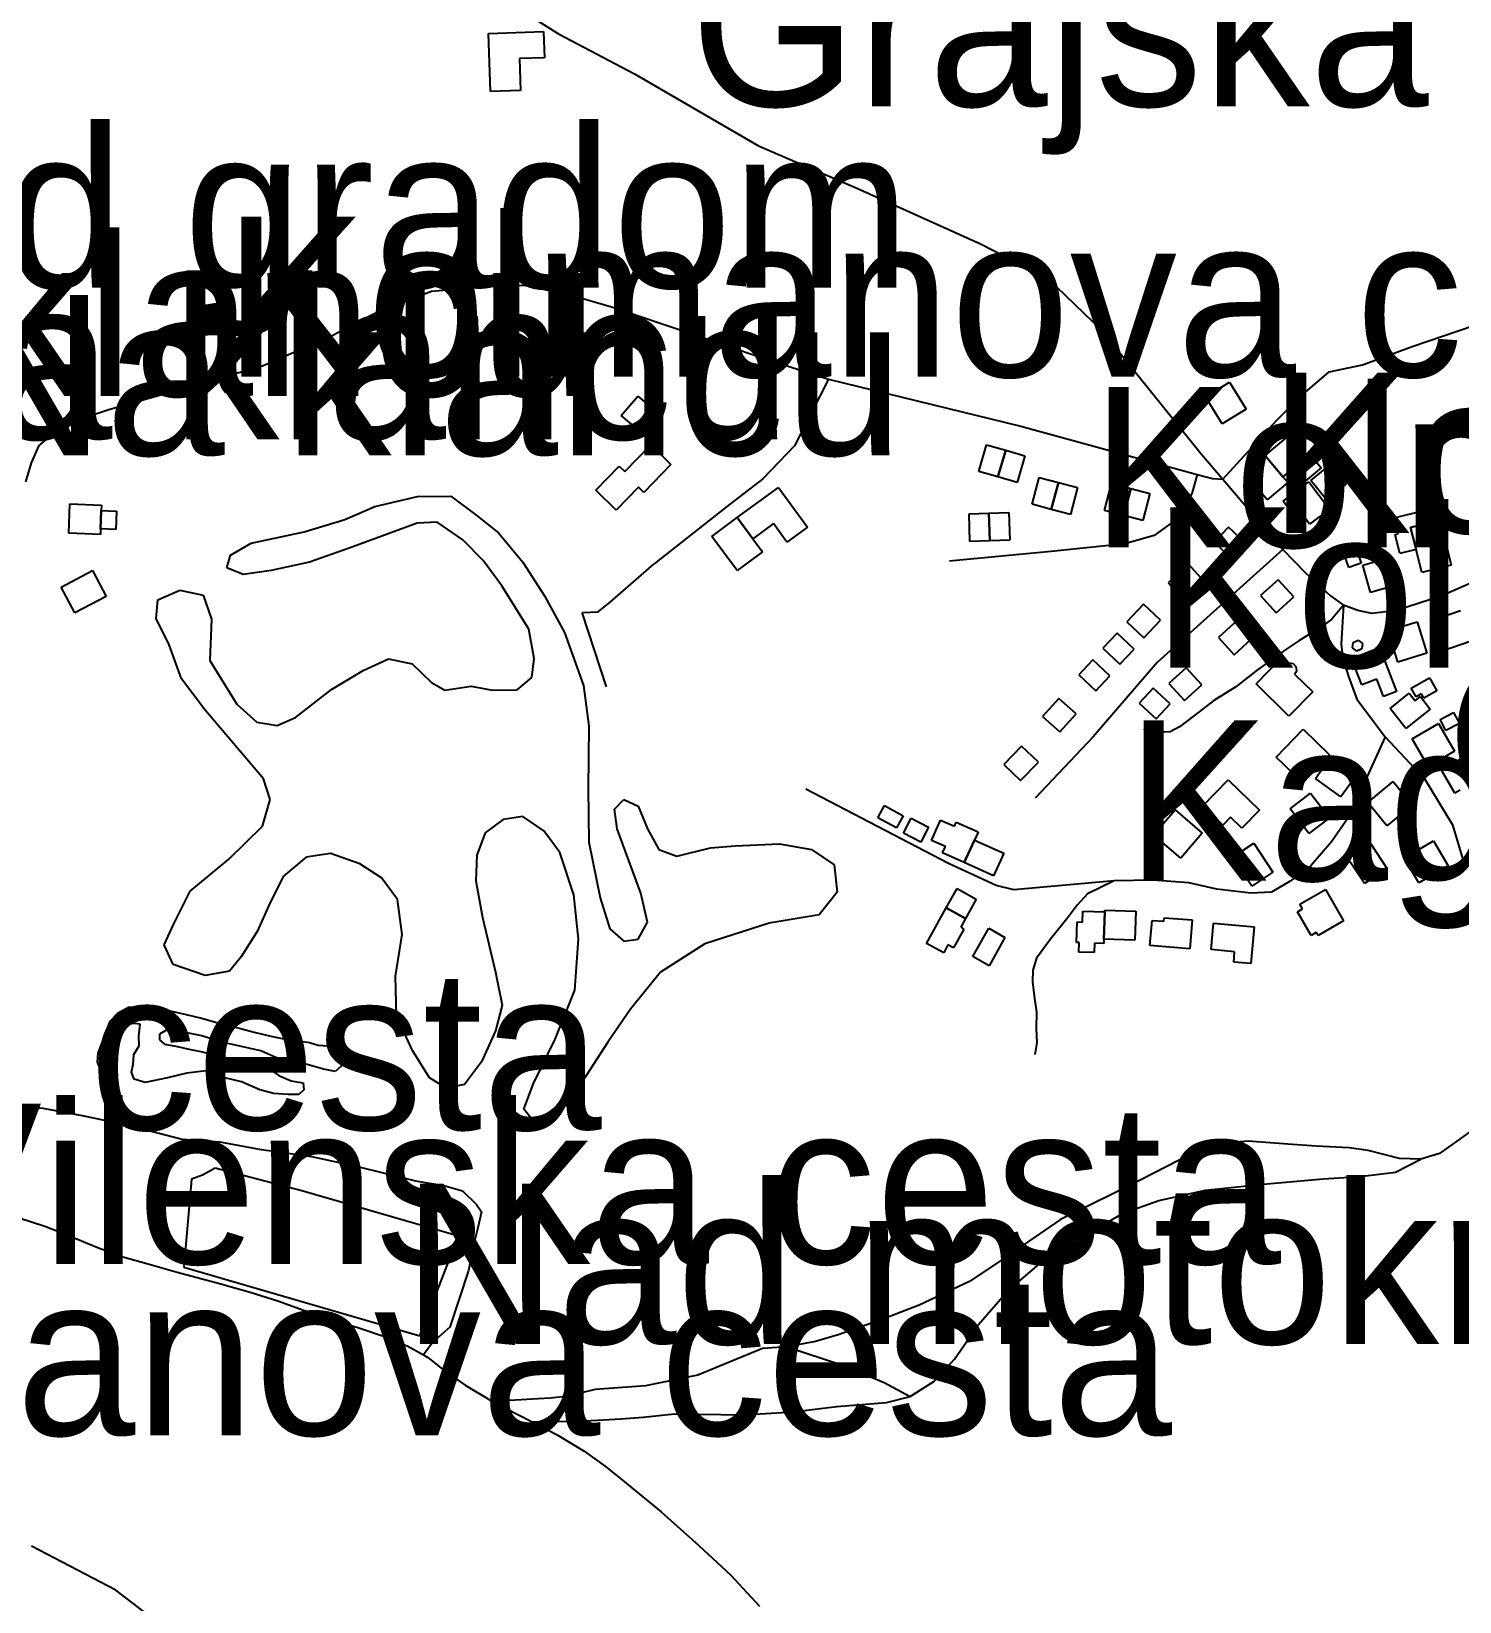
# Model space of a CAD drawing. Extents: x -8864 to 13231, y -7697 to 8949.
# Drawn here: x -3199 to -2646, y -1114 to -506 of the extents above; entities that cross this region are included whole.
import ezdxf

# ---------------------------------------------------------------- set-up
doc = ezdxf.new("R2010")
doc.units = 0
for name, color, linetype in [('OSM_BUILDING_BARN', 9, 'CONTINUOUS'), ('OSM_BUILDING_HOUSE', 9, 'CONTINUOUS'), ('OSM_BUILDING_ROOF', 9, 'CONTINUOUS'), ('OSM_BUILDING_YES', 9, 'CONTINUOUS'), ('OSM_HIGHWAY_RACEWAY', 8, 'CONTINUOUS'), ('OSM_HIGHWAY_RESIDENTIAL', 8, 'CONTINUOUS'), ('OSM_HIGHWAY_SERVICE', 8, 'CONTINUOUS'), ('OSM_HIGHWAY_TRACK', 8, 'CONTINUOUS'), ('OSM_HIGHWAY_UNCLASSIFIED', 8, 'CONTINUOUS'), ('OSM_LABELS', 8, 'CONTINUOUS')]:
    doc.layers.add(name, color=color, linetype=linetype)

msp = doc.modelspace()

# ---------------------------------------------------------------- linework, layer by layer
at = {"layer": 'OSM_BUILDING_BARN'}
for p, q in [((-2850.84258, -819.428773), (-2847.297403, -811.578411)), ((-2847.297403, -811.578411), (-2841.97581, -813.991341)), ((-2841.97581, -813.991341), (-2841.225427, -812.334537)), ((-2841.225427, -812.334537), (-2832.764477, -816.170762)), ((-2845.444417, -821.863942), (-2850.84258, -819.428773)), ((-2834.181016, -819.306459), (-2838.132012, -828.04638)), ((-2832.909959, -816.493227), (-2834.181016, -819.306459)), ((-2832.764477, -816.170762), (-2832.909959, -816.493227)), ((-2846.524049, -824.243513), (-2845.444417, -821.863942)), ((-2838.132012, -828.04638), (-2846.524049, -824.243513))]:
    msp.add_line(p, q, dxfattribs=at)
at = {"layer": 'OSM_BUILDING_HOUSE'}
for p, q in [((-3022.320393, -507.182299), (-3000.942137, -506.403935)), ((-3021.508755, -529.610316), (-3022.320393, -507.182299)), ((-3000.942137, -506.403935), (-3000.574602, -516.489315)), ((-3000.574602, -516.489315), (-3010.321923, -516.834019)), ((-3010.321923, -516.834019), (-3009.877819, -529.187775)), ((-3009.877819, -529.187775), (-3021.508755, -529.610316)), ((-2744.770593, -647.766045), (-2735.520974, -642.072865)), ((-2735.520974, -642.072865), (-2729.06615, -652.569666)), ((-2738.323425, -658.262846), (-2744.770593, -647.766045)), ((-2729.06615, -652.569666), (-2738.323425, -658.262846)), ((-2969.479653, -676.676726), (-2959.479651, -666.346717)), ((-2959.479651, -666.346717), (-2951.6772, -673.907972)), ((-2832.50414, -676.59889), (-2829.502608, -666.29112)), ((-2829.502608, -666.29112), (-2822.105976, -668.448302)), ((-2825.107508, -678.756071), (-2822.105976, -668.448302)), ((-2822.105976, -668.448302), (-2825.107508, -678.756071)), ((-2822.105976, -668.448302), (-2814.717002, -670.605483)), ((-2980.781338, -683.926635), (-2971.684859, -674.541784)), ((-2971.684859, -674.541784), (-2969.479653, -676.676726)), ((-2951.6772, -673.907972), (-2962.174904, -684.738358)), ((-2814.717002, -670.605483), (-2817.718533, -680.913253)), ((-2729.158033, -677.633002), (-2721.240728, -671.028024)), ((-2721.240728, -671.028024), (-2714.831845, -678.700474)), ((-2825.107508, -678.756071), (-2832.50414, -676.59889)), ((-2817.718533, -680.913253), (-2825.107508, -678.756071)), ((-2811.899237, -689.364067), (-2809.165699, -678.989581)), ((-2809.165699, -678.989581), (-2801.723126, -680.946611)), ((-2720.842565, -687.596068), (-2729.158033, -677.633002)), ((-2714.831845, -678.700474), (-2712.92526, -680.97997)), ((-2714.747618, -688.107565), (-2704.801216, -680.601907)), ((-2704.801216, -680.601907), (-2696.807341, -691.187664)), ((-2972.848719, -691.621324), (-2980.781338, -683.926635)), ((-2964.249943, -682.73685), (-2972.848719, -691.621324)), ((-2962.174904, -684.738358), (-2964.249943, -682.73685)), ((-2804.456663, -691.321098), (-2801.723126, -680.946611)), ((-2801.723126, -680.946611), (-2804.456663, -691.321098)), ((-2801.723126, -680.946611), (-2794.272895, -682.914761)), ((-2794.272895, -682.914761), (-2797.006433, -693.289248)), ((-2783.867075, -691.7214), (-2781.164165, -681.335794)), ((-2781.164165, -681.335794), (-2773.713934, -683.270585)), ((-2776.416844, -693.656191), (-2773.713934, -683.270585)), ((-2773.713934, -683.270585), (-2776.416844, -693.656191)), ((-2773.713934, -683.270585), (-2766.256047, -685.216496)), ((-2766.256047, -685.216496), (-2768.966614, -695.590983)), ((-2712.92526, -680.97997), (-2720.842565, -687.596068)), ((-3184.740013, -700.594755), (-3184.265281, -689.152797)), ((-3184.265281, -689.152797), (-3172.044759, -689.664294)), ((-3172.136643, -691.821475), (-3172.427607, -698.860114)), ((-3172.044759, -689.664294), (-3172.136643, -691.821475)), ((-2836.294339, -692.989022), (-2828.599086, -692.733274)), ((-2828.599086, -692.733274), (-2820.903832, -692.488645)), ((-2828.254522, -703.452464), (-2828.599086, -692.733274)), ((-2828.599086, -692.733274), (-2828.254522, -703.452464)), ((-2820.903832, -692.488645), (-2820.559269, -703.207836)), ((-2804.456663, -691.321098), (-2811.899237, -689.364067)), ((-2797.006433, -693.289248), (-2804.456663, -691.321098)), ((-2776.416844, -693.656191), (-2783.867075, -691.7214)), ((-2708.736898, -696.080241), (-2714.747618, -688.107565)), ((-2696.807341, -691.187664), (-2704.525565, -697.014278)), ((-3172.427607, -698.860114), (-3172.519491, -701.106251)), ((-2835.96509, -703.708213), (-2836.294339, -692.989022)), ((-2768.966614, -695.590983), (-2776.416844, -693.656191)), ((-2735.91148, -698.192944), (-2741.378555, -704.030678)), ((-2729.334144, -704.353143), (-2735.91148, -698.192944)), ((-2706.501063, -694.390078), (-2708.736898, -696.080241)), ((-2704.525565, -697.014278), (-2706.501063, -694.390078)), ((-2665.36017, -698.359737), (-2659.556188, -696.914203)), ((-2663.246847, -706.866149), (-2665.36017, -698.359737)), ((-2659.556188, -696.914203), (-2653.958944, -695.524266)), ((-2653.958944, -695.524266), (-2649.6251, -712.959631)), ((-3172.519491, -701.106251), (-3184.740013, -700.594755)), ((-2828.254522, -703.452464), (-2835.96509, -703.708213)), ((-2820.559269, -703.207836), (-2828.254522, -703.452464)), ((-2741.378555, -704.030678), (-2734.808876, -710.190877)), ((-2734.808876, -710.190877), (-2729.334144, -704.353143)), ((-2683.905349, -712.859555), (-2672.971197, -709.779456)), ((-2672.971197, -709.779456), (-2669.992636, -720.376332)), ((-2661.026326, -715.795101), (-2663.246847, -706.866149)), ((-3187.649661, -721.399326), (-3175.536337, -715.027856)), ((-3175.536337, -715.027856), (-3170.283656, -725.013161)), ((-2751.309644, -712.548209), (-2759.234606, -719.742521)), ((-2745.260639, -719.219905), (-2751.309644, -712.548209)), ((-2680.919131, -723.456432), (-2683.905349, -712.859555)), ((-2649.6251, -712.959631), (-2661.026326, -715.795101)), ((-3182.404638, -731.38463), (-3187.649661, -721.399326)), ((-2759.234606, -719.742521), (-2753.185601, -726.414217)), ((-2753.185601, -726.414217), (-2745.260639, -719.219905)), ((-2716.592948, -718.530496), (-2723.415307, -724.712934)), ((-2710.536286, -725.202192), (-2716.592948, -718.530496)), ((-2669.992636, -720.376332), (-2680.919131, -723.456432)), ((-3170.283656, -725.013161), (-3182.404638, -731.38463)), ((-2768.79816, -728.026543), (-2775.184072, -734.842792)), ((-2762.228481, -734.186742), (-2768.79816, -728.026543)), ((-2723.415307, -724.712934), (-2717.366302, -731.38463)), ((-2717.366302, -731.38463), (-2710.536286, -725.202192)), ((-2775.184072, -734.842792), (-2768.614393, -741.002991)), ((-2768.614393, -741.002991), (-2762.228481, -734.186742)), ((-2732.940576, -734.787195), (-2733.744558, -735.509962)), ((-2726.929856, -741.492249), (-2732.940576, -734.787195)), ((-2778.997243, -739.26835), (-2784.471975, -745.106084)), ((-2772.427563, -745.428549), (-2778.997243, -739.26835)), ((-2733.744558, -735.509962), (-2739.701679, -740.858438)), ((-2739.701679, -740.858438), (-2733.675645, -747.563492)), ((-2784.471975, -745.106084), (-2777.894639, -751.266283)), ((-2777.894639, -751.266283), (-2772.427563, -745.428549)), ((-2733.675645, -747.563492), (-2726.929856, -741.492249)), ((-2788.354058, -749.542762), (-2793.821134, -755.369376)), ((-2781.784379, -755.70296), (-2788.354058, -749.542762)), ((-2752.220823, -752.600622), (-2758.943642, -758.660746)), ((-2746.194789, -759.294557), (-2752.220823, -752.600622)), ((-2725.184067, -758.838657), (-2716.011018, -749.464925)), ((-2716.011018, -749.464925), (-2713.851753, -751.577629)), ((-2713.851753, -751.577629), (-2713.231539, -750.999415)), ((-2713.231539, -750.999415), (-2712.381615, -750.754786)), ((-2712.381615, -750.754786), (-2710.834907, -751.021654)), ((-2710.834907, -751.021654), (-2709.747618, -752.144723)), ((-2709.747618, -752.144723), (-2709.533223, -753.701452)), ((-2793.821134, -755.369376), (-2787.251455, -761.540694)), ((-2787.251455, -761.540694), (-2781.784379, -755.70296)), ((-2758.943642, -758.660746), (-2752.90995, -765.343561)), ((-2752.90995, -765.343561), (-2746.194789, -759.294557)), ((-2712.473499, -771.303609), (-2725.184067, -758.838657)), ((-2709.785903, -754.446458), (-2710.268292, -755.080269)), ((-2710.268292, -755.080269), (-2703.285136, -761.929876)), ((-2709.533223, -753.701452), (-2709.785903, -754.446458)), ((-2801.5853, -764.498479), (-2807.810416, -771.448162)), ((-2794.877796, -770.514125), (-2801.5853, -764.498479)), ((-2764.98499, -760.462103), (-2770.452066, -766.299837)), ((-2758.415311, -766.622302), (-2764.98499, -760.462103)), ((-2703.285136, -761.929876), (-2712.473499, -771.303609)), ((-2807.810416, -771.448162), (-2801.102911, -777.463808)), ((-2801.102911, -777.463808), (-2794.877796, -770.514125)), ((-2770.452066, -766.299837), (-2763.882386, -772.460036)), ((-2763.882386, -772.460036), (-2758.415311, -766.622302)), ((-2815.926803, -782.912359), (-2822.80276, -790.028834)), ((-2809.449007, -789.172633), (-2815.926803, -782.912359)), ((-2822.80276, -790.028834), (-2816.332622, -796.289109)), ((-2816.332622, -796.289109), (-2809.449007, -789.172633)), ((-2702.236132, -795.477386), (-2696.715457, -787.793816)), ((-2696.715457, -787.793816), (-2686.792026, -794.921411)), ((-2745.750685, -806.052023), (-2736.003363, -795.977763)), ((-2736.003363, -795.977763), (-2723.867068, -807.731067)), ((-2692.320357, -802.604981), (-2702.236132, -795.477386)), ((-2686.792026, -794.921411), (-2692.320357, -802.604981)), ((-2712.021738, -807.241809), (-2704.13506, -801.181685)), ((-2704.13506, -801.181685), (-2696.814998, -810.72221)), ((-2681.983449, -804.739923), (-2672.159559, -796.644932)), ((-2672.159559, -796.644932), (-2665.505653, -804.728804)), ((-2764.870135, -817.316069), (-2756.516383, -807.630991)), ((-2756.516383, -807.630991), (-2746.018678, -816.682258)), ((-2738.040117, -813.524322), (-2745.750685, -806.052023)), ((-2723.867068, -807.731067), (-2730.651142, -814.725228)), ((-2704.709332, -816.782334), (-2712.021738, -807.241809)), ((-2674.540876, -813.780071), (-2681.983449, -804.739923)), ((-2667.396924, -807.897859), (-2674.540876, -813.780071)), ((-2665.505653, -804.728804), (-2668.185592, -806.941583)), ((-2668.185592, -806.941583), (-2667.396924, -807.897859)), ((-2735.069213, -810.455342), (-2738.040117, -813.524322)), ((-2730.651142, -814.725228), (-2735.069213, -810.455342)), ((-2696.814998, -810.72221), (-2704.709332, -816.782334)), ((-2838.132012, -828.04638), (-2834.181016, -819.306459)), ((-2834.181016, -819.306459), (-2822.87933, -824.421425)), ((-2754.372431, -826.378456), (-2764.870135, -817.316069)), ((-2746.018678, -816.682258), (-2754.372431, -826.378456)), ((-2667.825714, -826.311739), (-2656.462773, -819.673402)), ((-2656.462773, -819.673402), (-2650.873186, -829.236165)), ((-2822.87933, -824.421425), (-2826.830326, -833.161346)), ((-2734.303516, -825.989274), (-2726.087589, -820.529603)), ((-2726.883914, -837.164364), (-2734.303516, -825.989274)), ((-2726.087589, -820.529603), (-2718.667986, -831.704693)), ((-2689.617447, -826.478531), (-2680.827247, -820.729754)), ((-2683.262163, -836.196968), (-2689.617447, -826.478531)), ((-2680.827247, -820.729754), (-2674.471963, -830.45931)), ((-2662.236127, -835.874503), (-2667.825714, -826.311739)), ((-2826.830326, -833.161346), (-2838.132012, -828.04638)), ((-2718.667986, -831.704693), (-2726.883914, -837.164364)), ((-2674.471963, -830.45931), (-2683.262163, -836.196968)), ((-2650.873186, -829.236165), (-2662.236127, -835.874503)), ((-2845.099853, -845.5707), (-2840.926805, -838.020565)), ((-2840.926805, -838.020565), (-2833.484232, -842.134777)), ((-2708.231538, -844.169644), (-2698.354048, -838.454225)), ((-2698.354048, -838.454225), (-2691.317294, -850.585591)), ((-2833.484232, -842.134777), (-2837.65728, -849.684912)), ((-2707.205504, -845.937643), (-2708.231538, -844.169644)), ((-2852.695566, -859.325513), (-2845.099853, -845.5707)), ((-2845.099853, -845.5707), (-2837.65728, -849.684912)), ((-2837.65728, -849.684912), (-2845.099853, -845.5707)), ((-2837.65728, -849.684912), (-2839.52558, -853.076358)), ((-2784.089127, -857.724306), (-2783.75222, -847.060712)), ((-2783.75222, -847.060712), (-2783.729249, -846.404662)), ((-2783.729249, -846.404662), (-2771.776721, -846.782725)), ((-2771.776721, -846.782725), (-2772.128942, -858.091249)), ((-2766.256047, -860.114997), (-2765.467379, -850.39656)), ((-2765.467379, -850.39656), (-2760.834913, -850.763503)), ((-2760.834913, -850.763503), (-2760.727715, -849.373567)), ((-2760.727715, -849.373567), (-2749.946703, -850.252007)), ((-2749.946703, -850.252007), (-2750.850226, -861.371499)), ((-2709.219287, -847.11631), (-2707.205504, -845.937643)), ((-2703.897694, -856.301011), (-2709.219287, -847.11631)), ((-2691.317294, -850.585591), (-2701.202441, -856.31213)), ((-2838.277494, -853.765766), (-2842.328031, -861.093512)), ((-2839.52558, -853.076358), (-2838.277494, -853.765766)), ((-2742.626641, -861.727323), (-2741.684834, -851.452912)), ((-2741.684834, -851.452912), (-2725.888508, -852.898446)), ((-2725.888508, -852.898446), (-2727.190193, -867.131396)), ((-2701.883911, -855.133464), (-2703.897694, -856.301011)), ((-2701.202441, -856.31213), (-2701.883911, -855.133464)), ((-2846.102916, -862.961587), (-2852.695566, -859.325513)), ((-2844.433697, -859.925965), (-2846.102916, -862.961587)), ((-2842.328031, -861.093512), (-2844.433697, -859.925965)), ((-2772.128942, -858.091249), (-2784.089127, -857.724306)), ((-2750.850226, -861.371499), (-2766.256047, -860.114997)), ((-2733.476564, -862.572404), (-2742.626641, -861.727323)), ((-2733.836441, -866.519824), (-2733.476564, -862.572404)), ((-2727.190193, -867.131396), (-2733.836441, -866.519824))]:
    msp.add_line(p, q, dxfattribs=at)
at = {"layer": 'OSM_BUILDING_ROOF'}
for p, q in [((-2687.871658, -744.894814), (-2687.634292, -742.826588)), ((-2686.194782, -746.140197), (-2687.871658, -744.894814)), ((-2687.634292, -742.826588), (-2685.727707, -741.992626)), ((-2684.288197, -745.306235), (-2686.194782, -746.140197)), ((-2685.727707, -741.992626), (-2684.050831, -743.238009)), ((-2684.050831, -743.238009), (-2684.288197, -745.306235))]:
    msp.add_line(p, q, dxfattribs=at)
at = {"layer": 'OSM_BUILDING_YES'}
for p, q in [((-2970.873221, -655.049313), (-2964.487309, -647.44358)), ((-2964.487309, -647.44358), (-2959.525593, -651.61339)), ((-2961.22544, -663.166543), (-2970.873221, -655.049313)), ((-2959.525593, -651.61339), (-2961.240754, -653.648257)), ((-2961.240754, -653.648257), (-2956.547032, -657.595677)), ((-2956.547032, -657.595677), (-2961.22544, -663.166543)), ((-2721.730774, -670.438691), (-2712.105964, -662.410417)), ((-2712.105964, -662.410417), (-2705.942104, -669.79376)), ((-2721.240728, -671.028024), (-2721.730774, -670.438691)), ((-2714.831845, -678.700474), (-2721.240728, -671.028024)), ((-2708.086056, -673.062891), (-2714.831845, -678.700474)), ((-2710.076867, -677.210462), (-2703.109026, -671.495043)), ((-2705.942104, -669.79376), (-2708.813468, -672.195571)), ((-2708.813468, -672.195571), (-2708.086056, -673.062891)), ((-2703.935979, -680.112649), (-2696.324952, -673.95245)), ((-2703.109026, -671.495043), (-2700.007954, -675.264551)), ((-2696.324952, -673.95245), (-2690.29126, -681.41363)), ((-2706.975795, -680.991089), (-2710.076867, -677.210462)), ((-2700.007954, -675.264551), (-2706.975795, -680.991089)), ((-2697.89463, -687.573829), (-2703.935979, -680.112649)), ((-2925.972756, -694.523512), (-2910.092203, -682.836925)), ((-2910.092203, -682.836925), (-2898.821146, -698.159586)), ((-2690.29126, -681.41363), (-2697.89463, -687.573829)), ((-3172.427607, -698.860114), (-3172.136643, -691.821475)), ((-3172.136643, -691.821475), (-3166.271405, -692.066104)), ((-3166.271405, -692.066104), (-3166.570026, -699.104743)), ((-2671.769053, -694.56799), (-2660.819588, -691.843714)), ((-2660.819588, -691.843714), (-2659.556188, -696.914203)), ((-3166.570026, -699.104743), (-3172.427607, -698.860114)), ((-2935.827275, -701.773421), (-2925.972756, -694.523512)), ((-2925.972756, -694.523512), (-2919.97735, -702.66298)), ((-2919.97735, -702.66298), (-2925.972756, -694.523512)), ((-2912.029416, -696.814127), (-2919.97735, -702.66298)), ((-2906.746108, -703.99732), (-2912.029416, -696.814127)), ((-2898.821146, -698.159586), (-2906.746108, -703.99732)), ((-2670.237659, -700.750428), (-2671.769053, -694.56799)), ((-2659.556188, -696.914203), (-2665.36017, -698.359737)), ((-2665.36017, -698.359737), (-2663.246847, -706.866149)), ((-2926.087611, -715.005617), (-2935.827275, -701.773421)), ((-2919.97735, -702.66298), (-2916.233092, -707.766828)), ((-2671.378548, -701.039535), (-2670.237659, -700.750428)), ((-2669.540875, -708.422878), (-2671.378548, -701.039535)), ((-2916.233092, -707.766828), (-2926.087611, -715.005617)), ((-2691.416835, -707.566677), (-2686.600602, -705.932111)), ((-2689.295854, -713.826951), (-2691.416835, -707.566677)), ((-2686.600602, -705.932111), (-2684.479621, -712.192386)), ((-2663.246847, -706.866149), (-2669.540875, -708.422878)), ((-2684.479621, -712.192386), (-2689.295854, -713.826951)), ((-2674.058487, -738.245357), (-2662.787429, -734.798314)), ((-2662.787429, -734.798314), (-2659.073799, -747.029756)), ((-2657.641946, -734.420252), (-2646.110551, -730.417234)), ((-2653.51484, -746.373706), (-2657.641946, -734.420252)), ((-2670.3372, -750.465679), (-2674.058487, -738.245357)), ((-2688.223879, -749.031265), (-2677.427553, -744.794738)), ((-2677.427553, -744.794738), (-2673.422958, -755.05803)), ((-2659.073799, -747.029756), (-2670.3372, -750.465679)), ((-2641.983445, -742.34845), (-2653.51484, -746.373706)), ((-2684.219284, -759.294557), (-2688.223879, -749.031265)), ((-2678.430616, -757.02618), (-2684.219284, -759.294557)), ((-2675.811933, -763.742354), (-2678.430616, -757.02618)), ((-2673.422958, -755.05803), (-2670.811932, -761.785323)), ((-2665.138118, -760.473223), (-2658.08605, -756.503564)), ((-2658.08605, -756.503564), (-2655.268286, -761.562933)), ((-2670.811932, -761.785323), (-2675.811933, -763.742354)), ((-2673.346389, -768.412541), (-2665.926786, -762.463612)), ((-2665.926786, -762.463612), (-2663.599068, -765.388039)), ((-2663.254504, -763.853549), (-2665.138118, -760.473223)), ((-2663.599068, -765.388039), (-2661.592942, -763.786832)), ((-2661.202436, -762.697121), (-2663.254504, -763.853549)), ((-2661.592942, -763.786832), (-2657.749144, -768.601572)), ((-2660.268286, -764.376165), (-2661.202436, -762.697121)), ((-2655.268286, -761.562933), (-2660.268286, -764.376165)), ((-2667.174872, -776.151707), (-2673.346389, -768.412541)), ((-2657.749144, -768.601572), (-2667.174872, -776.151707)), ((-2653.920659, -772.671306), (-2648.729234, -769.95815)), ((-2648.729234, -769.95815), (-2646.4934, -774.261394)), ((-2717.4199, -787.215603), (-2707.01408, -776.429695)), ((-2707.01408, -776.429695), (-2696.715457, -786.359402)), ((-2664.801212, -780.199203), (-2654.571502, -774.250274)), ((-2654.571502, -774.250274), (-2648.354043, -784.936107)), ((-2651.692481, -776.97455), (-2653.920659, -772.671306)), ((-2646.4934, -774.261394), (-2651.692481, -776.97455)), ((-2658.59141, -790.885035), (-2664.801212, -780.199203)), ((-2707.121278, -797.14531), (-2717.4199, -787.215603)), ((-2696.715457, -786.359402), (-2707.121278, -797.14531)), ((-2648.354043, -784.936107), (-2658.59141, -790.885035)), ((-2653.407642, -792.274972), (-2645.245314, -787.437993)), ((-2648.200904, -801.137207), (-2653.407642, -792.274972)), ((-2646.217749, -799.969661), (-2648.200904, -801.137207)), ((-2871.547023, -810.677732), (-2868.989596, -805.996426)), ((-2868.989596, -805.996426), (-2861.769074, -809.943846)), ((-2864.326502, -814.625152), (-2871.547023, -810.677732)), ((-2861.769074, -809.943846), (-2864.326502, -814.625152)), ((-2861.669533, -816.604422), (-2858.683316, -810.811166)), ((-2858.683316, -810.811166), (-2851.945183, -814.280448)), ((-2851.945183, -814.280448), (-2854.923744, -820.073703)), ((-2854.923744, -820.073703), (-2861.669533, -816.604422)), ((-2792.312711, -851.074849), (-2792.182543, -846.793844)), ((-2792.182543, -846.793844), (-2783.75222, -847.060712)), ((-2783.75222, -847.060712), (-2784.089127, -857.724306)), ((-2834.80123, -864.451599), (-2828.637371, -853.476659)), ((-2828.637371, -853.476659), (-2822.37397, -856.990419)), ((-2794.694028, -858.914091), (-2794.441348, -851.008132)), ((-2794.441348, -851.008132), (-2792.312711, -851.074849)), ((-2822.37397, -856.990419), (-2828.53783, -867.976478)), ((-2793.62971, -858.94745), (-2794.694028, -858.914091)), ((-2793.744564, -862.683599), (-2793.62971, -858.94745)), ((-2787.856355, -862.861511), (-2793.744564, -862.683599)), ((-2787.741501, -859.269915), (-2787.856355, -862.861511)), ((-2784.135069, -859.38111), (-2787.741501, -859.269915)), ((-2784.089127, -857.724306), (-2784.135069, -859.38111)), ((-2828.53783, -867.976478), (-2834.80123, -864.451599)), ((-3128.124387, -946.291065), (-3132.971248, -949.082057)), ((-3094.502637, -955.108822), (-3128.124387, -946.291065)), ((-3137.228522, -950.54983), (-3140.168798, -984.619956)), ((-3132.971248, -949.082057), (-3137.228522, -950.54983)), ((-3033.851788, -972.577545), (-3094.502637, -955.108822)), ((-3048.828819, -1011.206663), (-3033.851788, -972.577545)), ((-3140.168798, -984.619956), (-3048.828819, -1011.206663))]:
    msp.add_line(p, q, dxfattribs=at)
at = {"layer": 'OSM_HIGHWAY_RACEWAY'}
for p, q in [((-3066.25608, -690.198029), (-3049.824225, -686.295087)), ((-3049.824225, -686.295087), (-3036.891605, -686.183892)), ((-3036.891605, -686.183892), (-3027.190225, -693.433802)), ((-3077.879358, -695.21292), (-3066.25608, -690.198029)), ((-3093.568487, -700.005422), (-3077.879358, -695.21292)), ((-3049.908452, -696.669574), (-3066.072312, -702.585144)), ((-3042.213198, -696.247033), (-3049.908452, -696.669574)), ((-3032.20554, -703.141119), (-3042.213198, -696.247033)), ((-3027.190225, -693.433802), (-3018.430653, -700.372365)), ((-3122.083038, -709.03445), (-3114.165733, -704.442099)), ((-3114.165733, -704.442099), (-3093.568487, -700.005422)), ((-3066.072312, -702.585144), (-3076.217796, -706.343533)), ((-3024.280577, -711.069317), (-3032.20554, -703.141119)), ((-3018.430653, -700.372365), (-3008.943669, -711.692008)), ((-3123.553176, -713.982624), (-3122.083038, -709.03445)), ((-3076.217796, -706.343533), (-3091.524076, -711.780964)), ((-3017.090684, -720.976785), (-3024.280577, -711.069317)), ((-3117.182578, -716.551227), (-3123.553176, -713.982624)), ((-3106.363282, -714.927781), (-3117.182578, -716.551227)), ((-3091.524076, -711.780964), (-3106.363282, -714.927781)), ((-3008.943669, -711.692008), (-3000.543974, -724.824129)), ((-3150.207084, -726.291902), (-3141.815047, -722.644709)), ((-3141.815047, -722.644709), (-3132.68794, -724.468306)), ((-3006.700177, -737.667143), (-3017.090684, -720.976785)), ((-3150.942153, -733.58629), (-3150.207084, -726.291902)), ((-3132.68794, -724.468306), (-3129.456699, -733.79756)), ((-3000.543974, -724.824129), (-2992.856378, -738.923646)), ((-3145.827298, -743.816223), (-3150.942153, -733.58629)), ((-3129.456699, -733.79756), (-3130.176454, -749.809629)), ((-3004.594511, -749.042384), (-3006.700177, -737.667143)), ((-2992.856378, -738.923646), (-2985.574601, -759.516946)), ((-3141.079978, -756.959463), (-3145.827298, -743.816223)), ((-3130.176454, -749.809629), (-3119.640465, -766.755736)), ((-3082.986556, -761.018078), (-3070.834947, -753.623615)), ((-3070.834947, -753.623615), (-3060.980428, -749.13134)), ((-3060.980428, -749.13134), (-3051.830351, -751.11061)), ((-3051.830351, -751.11061), (-3044.38012, -758.371639)), ((-3005.513347, -756.425727), (-3004.594511, -749.042384)), ((-3131.960528, -769.001874), (-3141.079978, -756.959463)), ((-3044.38012, -758.371639), (-3039.188695, -761.340543)), ((-3039.188695, -761.340543), (-3028.981956, -759.694858)), ((-3028.981956, -759.694858), (-3020.689459, -761.329424)), ((-3011.125905, -761.19599), (-3005.513347, -756.425727)), ((-2985.574601, -759.516946), (-2983.384708, -775.206551)), ((-3096.937553, -771.892942), (-3082.986556, -761.018078)), ((-3020.689459, -761.329424), (-3011.125905, -761.19599)), ((-3119.548582, -783.612887), (-3131.960528, -769.001874)), ((-3119.640465, -766.755736), (-3111.929898, -773.6943)), ((-3111.929898, -773.6943), (-3104.104476, -774.939683)), ((-3104.104476, -774.939683), (-3096.937553, -771.892942)), ((-2983.384708, -775.206551), (-2983.752242, -799.302491)), ((-3109.326529, -795.655298), (-3119.548582, -783.612887)), ((-3106.769101, -803.683571), (-3109.326529, -795.655298)), ((-2983.752242, -799.302491), (-2983.384708, -820.118181)), ((-3109.694063, -813.913505), (-3106.769101, -803.683571)), ((-2973.530189, -807.341884), (-2969.877815, -803.683571)), ((-2972.435242, -815.003215), (-2973.530189, -807.341884)), ((-2969.877815, -803.683571), (-2964.403082, -806.241055)), ((-2964.403082, -806.241055), (-2960.758365, -815.003215)), ((-3122.833421, -826.689802), (-3109.694063, -813.913505)), ((-3016.608295, -811.356021), (-3023.545508, -816.459868)), ((-3008.943669, -810.255191), (-3016.608295, -811.356021)), ((-3000.911509, -815.737101), (-3008.943669, -810.255191)), ((-3023.545508, -816.459868), (-3026.830348, -825.222029)), ((-2994.701707, -824.132318), (-3000.911509, -815.737101)), ((-2983.384708, -820.118181), (-2979.004922, -841.656639)), ((-2963.308136, -839.833042), (-2972.435242, -815.003215)), ((-2960.758365, -815.003215), (-2956.378579, -823.031489)), ((-3092.902331, -825.955915), (-3101.661903, -833.261422)), ((-3083.40769, -824.499262), (-3092.902331, -825.955915)), ((-3072.09069, -828.513398), (-3083.40769, -824.499262)), ((-3026.830348, -825.222029), (-3027.190225, -835.085019)), ((-2989.226975, -840.555809), (-2994.701707, -824.132318)), ((-2956.378579, -823.031489), (-2949.441365, -825.588972)), ((-2949.441365, -825.588972), (-2936.302007, -822.308722)), ((-2936.302007, -822.308722), (-2926.807366, -821.574835)), ((-2926.807366, -821.574835), (-2909.648099, -820.840948)), ((-2909.648099, -820.840948), (-2897.236153, -823.031489)), ((-2897.236153, -823.031489), (-2888.476581, -828.880342)), ((-3137.795138, -839.099155), (-3122.833421, -826.689802)), ((-3063.698652, -833.984189), (-3072.09069, -828.513398)), ((-2888.476581, -828.880342), (-2887.381634, -839.466099)), ((-3101.661903, -833.261422), (-3106.769101, -843.480236)), ((-3057.488851, -842.390525), (-3063.698652, -833.984189)), ((-3027.190225, -835.085019), (-3024.640455, -849.317969)), ((-3144.112137, -851.71978), (-3137.795138, -839.099155)), ((-3106.769101, -843.480236), (-3111.761445, -854.699804)), ((-3055.666492, -855.889589), (-3057.488851, -842.390525)), ((-2987.404616, -857.724306), (-2989.226975, -840.555809)), ((-2979.004922, -841.656639), (-2975.360204, -853.699049)), ((-2960.758365, -851.152685), (-2963.308136, -839.833042)), ((-2887.381634, -839.466099), (-2894.318848, -848.228259)), ((-3024.640455, -849.317969), (-3019.5256, -870.500603)), ((-2894.318848, -848.228259), (-2913.668008, -851.508509)), ((-3147.810453, -859.837009), (-3144.112137, -851.71978)), ((-3111.761445, -854.699804), (-3118.024845, -864.462718)), ((-3058.22392, -871.957256), (-3055.666492, -855.889589)), ((-2975.360204, -853.699049), (-2969.877815, -858.447073)), ((-2964.403082, -857.724306), (-2960.758365, -851.152685)), ((-2913.668008, -851.508509), (-2938.4919, -859.547902)), ((-3144.318875, -867.542818), (-3147.810453, -859.837009)), ((-2988.867097, -877.439166), (-2987.404616, -857.724306)), ((-2969.877815, -858.447073), (-2964.403082, -857.724306)), ((-2938.4919, -859.547902), (-2955.64351, -870.500603)), ((-3131.891615, -871.745986), (-3144.318875, -867.542818)), ((-3118.024845, -864.462718), (-3122.550113, -870.11142)), ((-3122.550113, -870.11142), (-3131.891615, -871.745986)), ((-3057.856385, -887.291037), (-3058.22392, -871.957256)), ((-3019.5256, -870.500603), (-3016.968172, -883.2769)), ((-2955.64351, -870.500603), (-2967.328044, -884.733553)), ((-2996.531723, -896.42014), (-2988.867097, -877.439166)), ((-3168.652722, -889.459338), (-3165.57462, -886.223565)), ((-3165.57462, -886.223565), (-3161.608311, -884.021906)), ((-3161.608311, -884.021906), (-3155.880898, -883.732799)), ((-3155.880898, -883.732799), (-3150.153486, -884.021906)), ((-3150.153486, -884.021906), (-3146.187176, -885.345125)), ((-3146.187176, -885.345125), (-3139.877834, -886.668345)), ((-3139.877834, -886.668345), (-3132.825765, -888.425225)), ((-3051.646583, -900.80122), (-3057.856385, -887.291037)), ((-3016.968172, -883.2769), (-3019.5256, -893.12877)), ((-2967.328044, -884.733553), (-2976.087616, -897.50985)), ((-3170.857929, -895.33043), (-3168.652722, -889.459338)), ((-3162.925309, -890.782557), (-3165.130516, -895.185876)), ((-3159.403104, -890.337778), (-3162.925309, -890.782557)), ((-3157.052414, -890.626884), (-3159.403104, -890.337778)), ((-3157.642001, -895.185876), (-3157.052414, -890.626884)), ((-3146.485798, -892.683991), (-3149.563899, -894.45199)), ((-3139.724694, -893.862657), (-3146.485798, -892.683991)), ((-3132.825765, -888.425225), (-3127.978904, -889.748445)), ((-3127.978904, -889.748445), (-3122.986561, -891.071664)), ((-3122.986561, -891.071664), (-3117.703252, -892.394884)), ((-3117.703252, -892.394884), (-3113.001873, -893.718103)), ((-3019.5256, -893.12877), (-3025.000332, -905.1823)), ((-3173.354101, -901.790855), (-3170.857929, -895.33043)), ((-3166.746137, -898.710756), (-3168.216275, -904.292741)), ((-3165.130516, -895.185876), (-3166.746137, -898.710756)), ((-3159.548586, -902.380188), (-3157.496519, -898.999862)), ((-3157.496519, -898.999862), (-3157.642001, -895.185876)), ((-3149.563899, -894.45199), (-3149.563899, -896.653649)), ((-3149.563899, -896.653649), (-3147.657314, -898.265976)), ((-3147.657314, -898.265976), (-3143.254557, -899.144416)), ((-3143.254557, -899.144416), (-3137.672627, -900.323082)), ((-3133.26987, -895.041323), (-3139.724694, -893.862657)), ((-3126.072319, -897.387536), (-3133.26987, -895.041323)), ((-3117.40463, -899.300089), (-3126.072319, -897.387536)), ((-3110.360219, -900.912415), (-3117.40463, -899.300089)), ((-3113.001873, -893.718103), (-3106.539392, -895.185876)), ((-3106.539392, -895.185876), (-3100.811979, -896.364543)), ((-3100.811979, -896.364543), (-3096.554705, -896.942756)), ((-3096.554705, -896.942756), (-3091.562361, -897.676643)), ((-3091.562361, -897.676643), (-3088.185638, -898.710756)), ((-3088.185638, -898.710756), (-3084.364811, -898.999862)), ((-3084.364811, -898.999862), (-3081.577674, -899.733749)), ((-3004.923761, -913.577517), (-2996.531723, -896.42014)), ((-2976.087616, -897.50985), (-2987.404616, -915.034171)), ((-3173.645065, -905.315734), (-3173.354101, -901.790855)), ((-3172.764514, -907.517394), (-3173.645065, -905.315734)), ((-3168.216275, -904.292741), (-3169.977377, -907.37284)), ((-3159.847208, -906.049621), (-3159.548586, -902.380188)), ((-3137.672627, -900.323082), (-3133.560834, -901.201522)), ((-3133.560834, -901.201522), (-3126.363284, -902.969521)), ((-3126.363284, -902.969521), (-3119.900802, -905.026627)), ((-3119.900802, -905.026627), (-3110.949806, -908.406953)), ((-3101.991153, -904.581848), (-3110.360219, -900.912415)), ((-3092.442913, -906.194174), (-3101.991153, -904.581848)), ((-3081.577674, -899.733749), (-3079.081502, -901.056969)), ((-3078.645055, -905.460288), (-3079.372467, -906.928061)), ((-3079.081502, -901.056969), (-3078.645055, -905.460288)), ((-3045.076904, -911.386977), (-3051.646583, -900.80122)), ((-3025.000332, -905.1823), (-3031.570012, -913.944461)), ((-3169.977377, -907.37284), (-3172.764514, -907.517394)), ((-3160.429138, -909.14084), (-3159.847208, -906.049621)), ((-3159.403104, -911.931832), (-3160.429138, -909.14084)), ((-3146.485798, -911.342499), (-3155.145829, -913.099379)), ((-3138.997282, -909.5745), (-3146.485798, -911.342499)), ((-3131.50111, -908.69606), (-3138.997282, -909.5745)), ((-3124.893146, -911.186826), (-3131.50111, -908.69606)), ((-3117.848735, -912.954826), (-3124.893146, -911.186826)), ((-3110.949806, -908.406953), (-3106.102945, -908.69606)), ((-3106.102945, -908.69606), (-3103.461291, -910.45294)), ((-3103.461291, -910.45294), (-3098.614429, -912.510046)), ((-3086.13357, -907.962174), (-3092.442913, -906.194174)), ((-3081.577674, -908.840613), (-3086.13357, -907.962174)), ((-3079.372467, -906.928061), (-3081.577674, -908.840613)), ((-3038.507225, -915.401114), (-3045.076904, -911.386977)), ((-3155.145829, -913.099379), (-3159.403104, -911.931832)), ((-3110.796667, -916.034925), (-3117.848735, -912.954826)), ((-3105.513358, -917.358145), (-3110.796667, -916.034925)), ((-3099.785946, -917.802925), (-3105.513358, -917.358145)), ((-3098.614429, -912.510046), (-3094.058533, -913.243933)), ((-3093.767568, -916.034925), (-3095.674153, -917.802925)), ((-3094.058533, -913.243933), (-3093.913051, -914.711706)), ((-3093.913051, -914.711706), (-3093.767568, -916.034925)), ((-3031.570012, -913.944461), (-3038.507225, -915.401114)), ((-3008.576135, -923.440507), (-3004.923761, -913.577517)), ((-2987.404616, -915.034171), (-2996.8916, -927.087701)), ((-3095.674153, -917.802925), (-3099.785946, -917.802925)), ((-3004.196349, -928.911298), (-3008.576135, -923.440507)), ((-2996.8916, -927.087701), (-3004.196349, -928.911298))]:
    msp.add_line(p, q, dxfattribs=at)
at = {"layer": 'OSM_HIGHWAY_RESIDENTIAL'}
for p, q in [((-2664.793555, -628.295814), (-2640.857871, -620.111867)), ((-2684.004889, -635.334452), (-2664.793555, -628.295814)), ((-2706.922196, -646.698574), (-2696.899224, -638.103206)), ((-2696.899224, -638.103206), (-2684.004889, -635.334452)), ((-2717.328017, -656.939627), (-2706.922196, -646.698574)), ((-2738.03246, -679.623392), (-2717.328017, -656.939627)), ((-2746.416841, -669.79376), (-2738.03246, -679.623392)), ((-2738.03246, -679.623392), (-2714.824188, -706.788312)), ((-2714.824188, -706.788312), (-2763.422968, -750.632472)), ((-2714.824188, -706.788312), (-2706.095244, -715.906296)), ((-2706.095244, -715.906296), (-2696.393864, -724.779651)), ((-2631.13352, -715.072334), (-2653.239189, -724.724054)), ((-2696.393864, -724.779651), (-2691.347922, -728.449084)), ((-2691.347922, -728.449084), (-2692.266758, -743.504877)), ((-2685.765992, -730.483951), (-2691.347922, -728.449084)), ((-2653.239189, -724.724054), (-2670.873188, -730.483951)), ((-2680.406114, -731.60702), (-2685.765992, -730.483951)), ((-2670.873188, -730.483951), (-2680.406114, -731.60702)), ((-2692.266758, -743.504877), (-2691.615916, -749.020145)), ((-2763.422968, -750.632472), (-2788.292803, -779.409719)), ((-2691.615916, -749.020145), (-2689.35711, -756.058784)), ((-2689.35711, -756.058784), (-2686.22541, -764.731989)), ((-2686.22541, -764.731989), (-2675.230003, -779.309643)), ((-2788.292803, -779.409719), (-2810.643494, -803.149836)), ((-2675.230003, -779.309643), (-2689.280541, -810.28855)), ((-2675.230003, -779.309643), (-2659.93138, -795.710895)), ((-2659.93138, -795.710895), (-2649.135054, -813.402008)), ((-2844.265244, -828.413323), (-2899.487302, -799.613837)), ((-2689.280541, -810.28855), (-2696.041644, -820.051465)), ((-2649.135054, -813.402008), (-2644.326477, -829.391838)), ((-2696.041644, -820.051465), (-2703.989577, -829.258404)), ((-2825.850234, -836.908615), (-2844.265244, -828.413323)), ((-2703.989577, -829.258404), (-2711.929854, -835.27405)), ((-2819.004904, -838.609898), (-2825.850234, -836.908615)), ((-2780.084532, -835.118377), (-2819.004904, -838.609898)), ((-2764.98499, -834.784792), (-2780.084532, -835.118377)), ((-2751.279016, -835.907861), (-2764.98499, -834.784792)), ((-2740.337208, -838.354149), (-2751.279016, -835.907861)), ((-2727.243791, -839.810803), (-2740.337208, -838.354149)), ((-2711.929854, -835.27405), (-2719.158032, -839.543935)), ((-2719.158032, -839.543935), (-2727.243791, -839.810803)), ((-3208.752267, -964.048895), (-3193.959003, -968.774679)), ((-3193.959003, -968.774679), (-3185.697134, -972.03269)), ((-3185.697134, -972.03269), (-3173.269874, -977.169896)), ((-3173.269874, -977.169896), (-3163.828832, -980.639178)), ((-3163.828832, -980.639178), (-3154.472016, -983.263378)), ((-3154.472016, -983.263378), (-3142.764511, -986.565867)), ((-3142.764511, -986.565867), (-3126.393912, -990.913589)), ((-3126.393912, -990.913589), (-3114.540924, -994.271676)), ((-3114.540924, -994.271676), (-3103.86711, -997.652001)), ((-3103.86711, -997.652001), (-3092.075378, -1001.944126)), ((-3092.075378, -1001.944126), (-3082.971242, -1005.068703)), ((-3082.971242, -1005.068703), (-3072.879358, -1008.004249)), ((-3072.879358, -1008.004249), (-3062.159601, -1011.540248)), ((-3062.159601, -1011.540248), (-3053.453628, -1015.243039)), ((-3053.453628, -1015.243039), (-3047.496506, -1018.601126)), ((-3047.496506, -1018.601126), (-3045.743061, -1019.59076)), ((-3045.743061, -1019.59076), (-3039.410747, -1024.694608)), ((-3039.410747, -1024.694608), (-3031.324989, -1030.321071)), ((-3031.324989, -1030.321071), (-3020.681802, -1036.614704)), ((-3020.681802, -1036.614704), (-3005.344894, -1044.453946)), ((-3005.344894, -1044.453946), (-2995.720084, -1049.557793)), ((-2995.720084, -1049.557793), (-2985.230037, -1055.895904)), ((-2985.230037, -1055.895904), (-2976.998796, -1061.822594)), ((-2976.998796, -1061.822594), (-2971.110587, -1066.526139)), ((-2971.110587, -1066.526139), (-2955.436772, -1079.346914)), ((-2955.436772, -1079.346914), (-2940.850247, -1092.312242)), ((-3166.570026, -1109.703129), (-3199.188713, -1092.623588)), ((-2940.850247, -1092.312242), (-2928.507213, -1103.898754)), ((-2928.507213, -1103.898754), (-2917.396952, -1115.829969)), ((-3133.913055, -1134.555195), (-3166.570026, -1109.703129))]:
    msp.add_line(p, q, dxfattribs=at)
at = {"layer": 'OSM_HIGHWAY_SERVICE'}
for p, q in [((-2890.666474, -640.927557), (-2903.821146, -666.780378)), ((-2903.821146, -666.780378), (-2916.041668, -679.489958)), ((-2916.041668, -679.489958), (-2930.214717, -690.275866)), ((-2747.955892, -677.766436), (-2749.893105, -684.727239)), ((-2749.893105, -684.727239), (-2754.311176, -693.978657)), ((-2930.214717, -690.275866), (-2958.132025, -712.403656)), ((-2754.311176, -693.978657), (-2764.678711, -701.373119)), ((-2775.97274, -704.65337), (-2804.525576, -707.633394)), ((-2764.678711, -701.373119), (-2775.97274, -704.65337)), ((-2820.850233, -709.179003), (-2843.851767, -711.336185)), ((-2804.525576, -707.633394), (-2820.850233, -709.179003)), ((-3206.539403, -922.651023), (-3194.793613, -923.084684)), ((-3194.793613, -923.084684), (-3179.525617, -925.875676)), ((-3179.525617, -925.875676), (-3161.753793, -929.700782)), ((-3161.753793, -929.700782), (-3140.903867, -935.127094)), ((-3140.903867, -935.127094), (-3126.217801, -936.161207)), ((-3126.217801, -936.161207), (-3111.095288, -938.9522)), ((-3111.095288, -938.9522), (-3090.827292, -941.743192)), ((-3090.827292, -941.743192), (-3073.499572, -945.557178)), ((-3073.499572, -945.557178), (-3050.597579, -951.283717)), ((-3050.597579, -951.283717), (-3039.579201, -953.051716)), ((-3039.579201, -953.051716), (-3032.389307, -955.108822)), ((-3032.389307, -955.108822), (-3026.952859, -960.390581)), ((-3026.952859, -960.390581), (-3025.046274, -963.181574)), ((-3025.046274, -963.181574), (-3026.363273, -969.352893)), ((-3026.363273, -969.352893), (-3027.833411, -975.079431)), ((-3027.833411, -975.079431), (-3030.038618, -985.943176)), ((-3030.038618, -985.943176), (-3037.228511, -1007.826337)), ((-3037.228511, -1007.826337), (-3043.828818, -1013.652951)), ((-3043.828818, -1013.652951), (-3047.496506, -1018.601126))]:
    msp.add_line(p, q, dxfattribs=at)
at = {"layer": 'OSM_HIGHWAY_TRACK'}
for p, q in [((-2975.222379, -727.22594), (-2958.132025, -712.403656)), ((-2979.847188, -731.039926), (-2975.222379, -727.22594)), ((-2691.347922, -728.449084), (-2695.888505, -733.764201)), ((-2986.034019, -731.206718), (-2979.847188, -731.039926)), ((-2976.592976, -759.983965), (-2986.034019, -731.206718)), ((-2695.888505, -733.764201), (-2699.709332, -736.677509)), ((-2699.709332, -736.677509), (-2708.622043, -742.192777)), ((-2713.622044, -745.584222), (-2724.579166, -753.378986)), ((-2708.622043, -742.192777), (-2713.622044, -745.584222)), ((-2724.579166, -753.378986), (-2733.063087, -759.972846)), ((-2741.585294, -765.343561), (-2748.828786, -771.025621)), ((-2733.063087, -759.972846), (-2741.585294, -765.343561)), ((-2748.828786, -771.025621), (-2754.831849, -775.529016)), ((-2762.075342, -777.563883), (-2768.645021, -776.396336)), ((-2758.438282, -777.40821), (-2762.075342, -777.563883)), ((-2754.831849, -775.529016), (-2758.438282, -777.40821)), ((-2780.084532, -835.118377), (-2790.398469, -840.111029)), ((-2794.418378, -844.458751), (-2797.971211, -849.184535)), ((-2790.398469, -840.111029), (-2794.418378, -844.458751)), ((-2797.971211, -849.184535), (-2804.724657, -857.735425)), ((-2804.724657, -857.735425), (-2810.12282, -864.974215)), ((-2810.12282, -864.974215), (-2811.608272, -869.633282)), ((-2811.608272, -869.633282), (-2811.71547, -874.170035)), ((-2811.71547, -874.170035), (-2810.911488, -880.597102)), ((-2810.911488, -880.597102), (-2810.191733, -885.934459)), ((-2810.191733, -885.934459), (-2810.268303, -892.294808)), ((-2810.268303, -892.294808), (-2810.092192, -897.676643)), ((-2810.092192, -897.676643), (-2810.88086, -902.34683)), ((-2637.19784, -928.533235), (-2654.211624, -940.653482)), ((-2728.193255, -935.838742), (-2737.864007, -936.605987)), ((-2712.864004, -936.995169), (-2728.193255, -935.838742)), ((-2750.230011, -940.753557), (-2774.579172, -953.251867)), ((-2737.864007, -936.605987), (-2750.230011, -940.753557)), ((-2701.952824, -937.84025), (-2712.864004, -936.995169)), ((-2689.135058, -938.396225), (-2701.952824, -937.84025)), ((-2681.769054, -939.419218), (-2689.135058, -938.396225)), ((-2669.617445, -942.532676), (-2681.769054, -939.419218)), ((-2654.211624, -940.653482), (-2661.462773, -942.832903)), ((-2684.839499, -949.482359), (-2671.248379, -947.881152)), ((-2671.248379, -947.881152), (-2661.462773, -942.832903)), ((-2661.462773, -942.832903), (-2669.617445, -942.532676)), ((-2774.579172, -953.251867), (-2800.850231, -966.239435)), ((-2744.724651, -954.808596), (-2722.496471, -952.495742)), ((-2722.496471, -952.495742), (-2699.165687, -950.483113)), ((-2699.165687, -950.483113), (-2684.839499, -949.482359)), ((-2776.623582, -963.737549), (-2762.772126, -958.800494)), ((-2762.772126, -958.800494), (-2744.724651, -954.808596)), ((-2800.850231, -966.239435), (-2823.981934, -982.084712)), ((-2791.707811, -972.499709), (-2776.623582, -963.737549)), ((-2806.493417, -981.195152), (-2791.707811, -972.499709)), ((-2823.981934, -982.084712), (-2836.102915, -990.157463)), ((-2821.700157, -994.18272), (-2806.493417, -981.195152)), ((-2836.102915, -990.157463), (-2855.536302, -999.375523)), ((-2832.626651, -1006.769985), (-2821.700157, -994.18272)), ((-2855.536302, -999.375523), (-2870.283623, -1004.968628)), ((-2870.283623, -1004.968628), (-2886.945187, -1010.8286)), ((-2841.937525, -1020.269049), (-2832.626651, -1006.769985)), ((-2895.681788, -1013.374964), (-2906.769079, -1015.465429)), ((-2886.945187, -1010.8286), (-2895.681788, -1013.374964)), ((-2916.217778, -1016.154837), (-2941.202467, -1026.429248)), ((-2906.769079, -1015.465429), (-2916.217778, -1016.154837)), ((-2906.769079, -1015.465429), (-2885.138142, -1022.593023)), ((-2849.862488, -1028.908895), (-2841.937525, -1020.269049)), ((-2941.202467, -1026.429248), (-2961.531719, -1030.543461)), ((-2885.138142, -1022.593023), (-2869.142735, -1029.298077)), ((-2980.949792, -1032.000114), (-2991.516408, -1034.602075)), ((-2961.531719, -1030.543461), (-2980.949792, -1032.000114)), ((-2869.142735, -1029.298077), (-2859.081478, -1034.635434)), ((-2859.081478, -1034.635434), (-2849.862488, -1028.908895)), ((-3003.078431, -1035.547232), (-3020.681802, -1036.614704)), ((-2998.30814, -1035.358201), (-3003.078431, -1035.547232)), ((-2991.516408, -1034.602075), (-2998.30814, -1035.358201)), ((-2904.364791, -1040.662199), (-2887.450547, -1038.505017)), ((-2887.450547, -1038.505017), (-2868.254527, -1037.037244)), ((-2868.254527, -1037.037244), (-2859.081478, -1034.635434)), ((-3005.344894, -1044.453946), (-2987.504157, -1044.220437)), ((-2987.504157, -1044.220437), (-2980.122839, -1043.864613)), ((-2980.122839, -1043.864613), (-2971.072302, -1043.386475)), ((-2971.072302, -1043.386475), (-2962.358672, -1042.652588)), ((-2962.358672, -1042.652588), (-2950.329574, -1041.418324)), ((-2950.329574, -1041.418324), (-2923.407672, -1041.763029)), ((-2923.407672, -1041.763029), (-2904.364791, -1040.662199))]:
    msp.add_line(p, q, dxfattribs=at)
at = {"layer": 'OSM_HIGHWAY_UNCLASSIFIED'}
for p, q in [((-3007.358677, -499.632164), (-2995.176439, -507.249016)), ((-2995.176439, -507.249016), (-2965.804308, -522.771828)), ((-2965.804308, -522.771828), (-2917.802771, -550.581679)), ((-2917.802771, -550.581679), (-2879.99266, -566.905095)), ((-2879.99266, -566.905095), (-2831.853297, -588.510269)), ((-2831.853297, -588.510269), (-2805.88086, -601.85366)), ((-3063.920704, -614.274133), (-3044.364806, -606.857432)), ((-3044.364806, -606.857432), (-3022.335707, -604.933759)), ((-3022.335707, -604.933759), (-3008.468937, -604.589055)), ((-3008.468937, -604.589055), (-2990.115183, -608.414161)), ((-2805.88086, -601.85366), (-2784.931393, -622.113376)), ((-2990.115183, -608.414161), (-2974.632792, -612.861958)), ((-2974.632792, -612.861958), (-2943.782866, -623.236444)), ((-3083.33112, -624.237199), (-3063.920704, -614.274133)), ((-3109.540924, -635.623559), (-3083.33112, -624.237199)), ((-2943.782866, -623.236444), (-2916.746109, -632.565699)), ((-2784.931393, -622.113376), (-2746.416841, -669.79376)), ((-3141.707849, -644.897216), (-3109.540924, -635.623559)), ((-2916.746109, -632.565699), (-2890.666474, -640.927557)), ((-2890.666474, -640.927557), (-2816.187139, -659.06345)), ((-3168.790547, -652.48071), (-3141.707849, -644.897216)), ((-3186.524087, -658.440758), (-3168.790547, -652.48071)), ((-3196.171867, -666.658063), (-3186.524087, -658.440758)), ((-2816.187139, -659.06345), (-2747.955892, -677.766436)), ((-3199.181056, -673.2964), (-3196.171867, -666.658063)), ((-3201.409234, -680.724221), (-3199.181056, -673.2964)), ((-2747.955892, -677.766436), (-2742.067683, -679.356524)), ((-2742.067683, -679.356524), (-2738.03246, -679.623392))]:
    msp.add_line(p, q, dxfattribs=at)

# ---------------------------------------------------------------- texts
at = {"layer": 'OSM_LABELS'}
for s, p in [('Grajska cesta', (-2944.180726, -535.299523)), ('Nad gradom', (-3315.535133, -605.554897)), ('Kolmanova cesta', (-3124.754999, -640.009745)), ('Na klancu', (-3348.586241, -647.456741)), ('Na klancu', (-3273.914846, -664.155406)), ('Na klancu', (-3230.489693, -670.382381)), ('Kolmanova cesta', (-2720.228418, -700.462746)), ('Kolmanova cesta', (-2789.019568, -706.015051)), ('Kolmanova cesta', (-2765.118851, -752.594802)), ('Ob gozdu', (-2651.232048, -809.965823)), ('Kagerjeva ulica', (-2775.559634, -835.018411)), ('Kolmanova cesta', (-3614.926197, -931.456877)), ('Vilenska cesta', (-3250.477191, -983.378799)), ('Nad motokrosom', (-3055.545846, -1014.353184)), ('Lukmanova cesta', (-3407.949305, -1049.728652))]:
    msp.add_text(s, height=62.042552, dxfattribs=at).set_placement(p)

doc.saveas('drawing.dxf')
